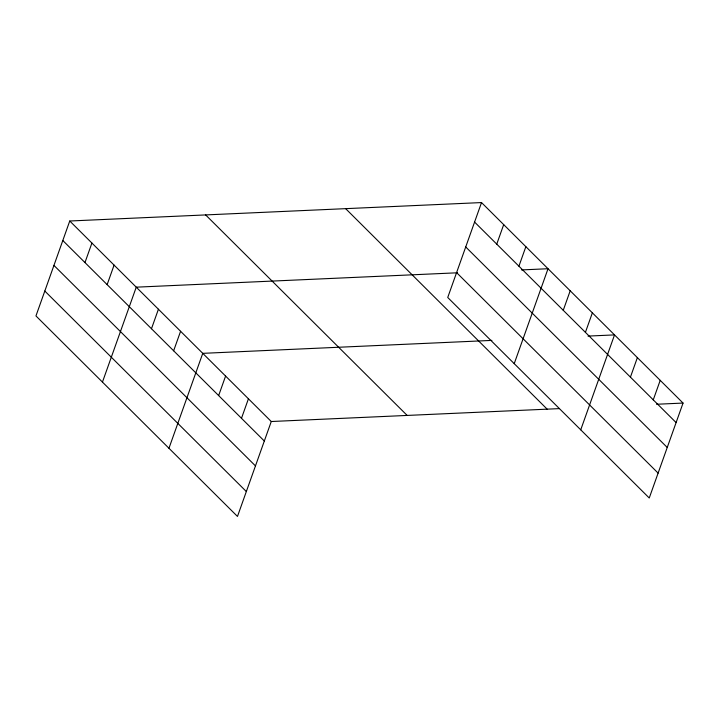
<?xml version="1.0" encoding="UTF-8"?>
<svg xmlns="http://www.w3.org/2000/svg" width="719" height="719" viewBox="0 0 719 719"><rect width="100%" height="100%" fill="white"/><g stroke="black" fill="none" stroke-linecap="round" stroke-linejoin="round"><path stroke-width="1.08" d="M69.752 221.003L35.95 315.929L237.477 516.431L271.27 421.514L69.752 221.003L481.523 202.569L683.05 403.071L649.248 497.997L447.73 297.486L481.523 202.569M84.968 262.57L91.915 243.058M107.14 284.625L114.087 265.113M102.449 382.095L136.25 287.169L457.437 272.789M151.475 328.736L158.423 309.224M173.638 350.791L180.586 331.288M168.956 448.261L202.758 353.344L491.904 340.393M218.648 395.576L225.595 376.064M241.485 418.296L248.432 398.784M496.748 244.127L503.695 224.625M518.92 266.183L525.859 246.68M514.229 363.652L548.031 268.735L521.518 269.922M563.256 310.293L570.194 290.791M585.419 332.349L592.366 312.846M580.736 429.818L614.529 334.901L588.016 336.088M630.428 377.133L637.376 357.622M653.265 399.854L660.213 380.351M271.27 421.514L559.319 408.617M656.537 404.258L683.05 403.071M474.585 222.072L676.103 422.583M465.723 246.959L667.241 447.47M456.592 272.6L658.11 473.111M345.641 208.654L547.159 409.156M205.634 214.918L407.161 415.429M62.805 240.514L264.322 441.017M53.943 265.401L255.461 465.903M44.812 291.042L246.338 491.544"/></g></svg>
